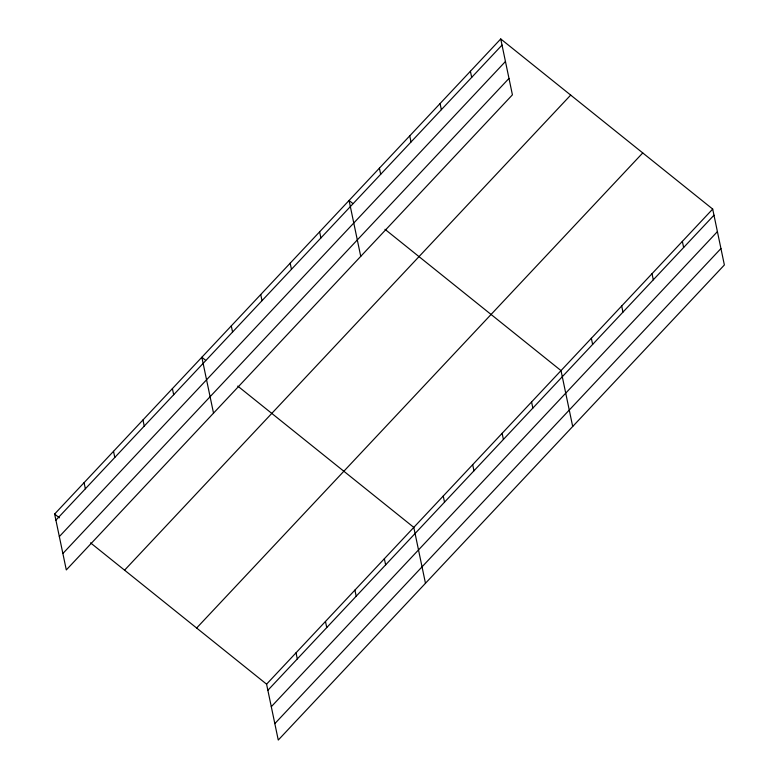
<?xml version="1.0" encoding="UTF-8"?>
<svg xmlns="http://www.w3.org/2000/svg" width="779" height="779" viewBox="0 0 779 779"><rect width="100%" height="100%" fill="white"/><g stroke="black" fill="none" stroke-linecap="round" stroke-linejoin="round"><path stroke-width="1.17" d="M500.741 38.95L512.416 94.834L66.303 569.926L54.627 514.033L500.741 38.95L712.697 209.074L724.373 264.967L278.259 740.05L266.584 684.166L90.549 542.866M55.913 520.158L502.027 45.075M59.34 536.585L505.454 61.492M62.875 553.499L508.989 78.416M124.572 570.179L570.686 95.096M196.639 628.02L642.753 152.937M266.584 684.166L712.697 209.074M267.859 690.291L713.973 215.199M271.287 706.709L717.401 231.626M274.821 723.633L720.935 248.54M352.848 203.514L349.07 200.476L360.745 256.369M384.982 229.308L561.016 370.609L572.692 426.493M205.627 360.297L201.849 357.259L213.524 413.143M237.761 386.092L413.795 527.383L425.47 583.267M54.627 514.033L59.36 517.831M682.355 241.383L683.641 247.508M652.023 273.692L653.299 279.807M621.691 305.991L622.966 312.116M591.349 338.3L592.634 344.425M470.409 71.259L471.684 77.384M531.57 401.964L532.855 408.089M440.077 103.558L441.352 109.683M502.124 433.319L503.409 439.444M409.735 135.867L411.02 141.992M472.687 464.673L473.963 470.798M379.402 168.176L380.678 174.301M443.241 496.028L444.517 502.153M319.624 231.84L320.899 237.955M384.349 558.738L385.634 564.863M290.178 263.195L291.463 269.31M354.912 590.092L356.188 596.217M260.731 294.55L262.017 300.675M325.466 621.457L326.742 627.572M231.295 325.904L232.57 332.029M296.02 652.812L297.305 658.937M172.402 388.614L173.688 394.739M142.966 419.969L144.242 426.094M113.52 451.323L114.795 457.448M84.074 482.678L85.349 488.803"/></g></svg>
